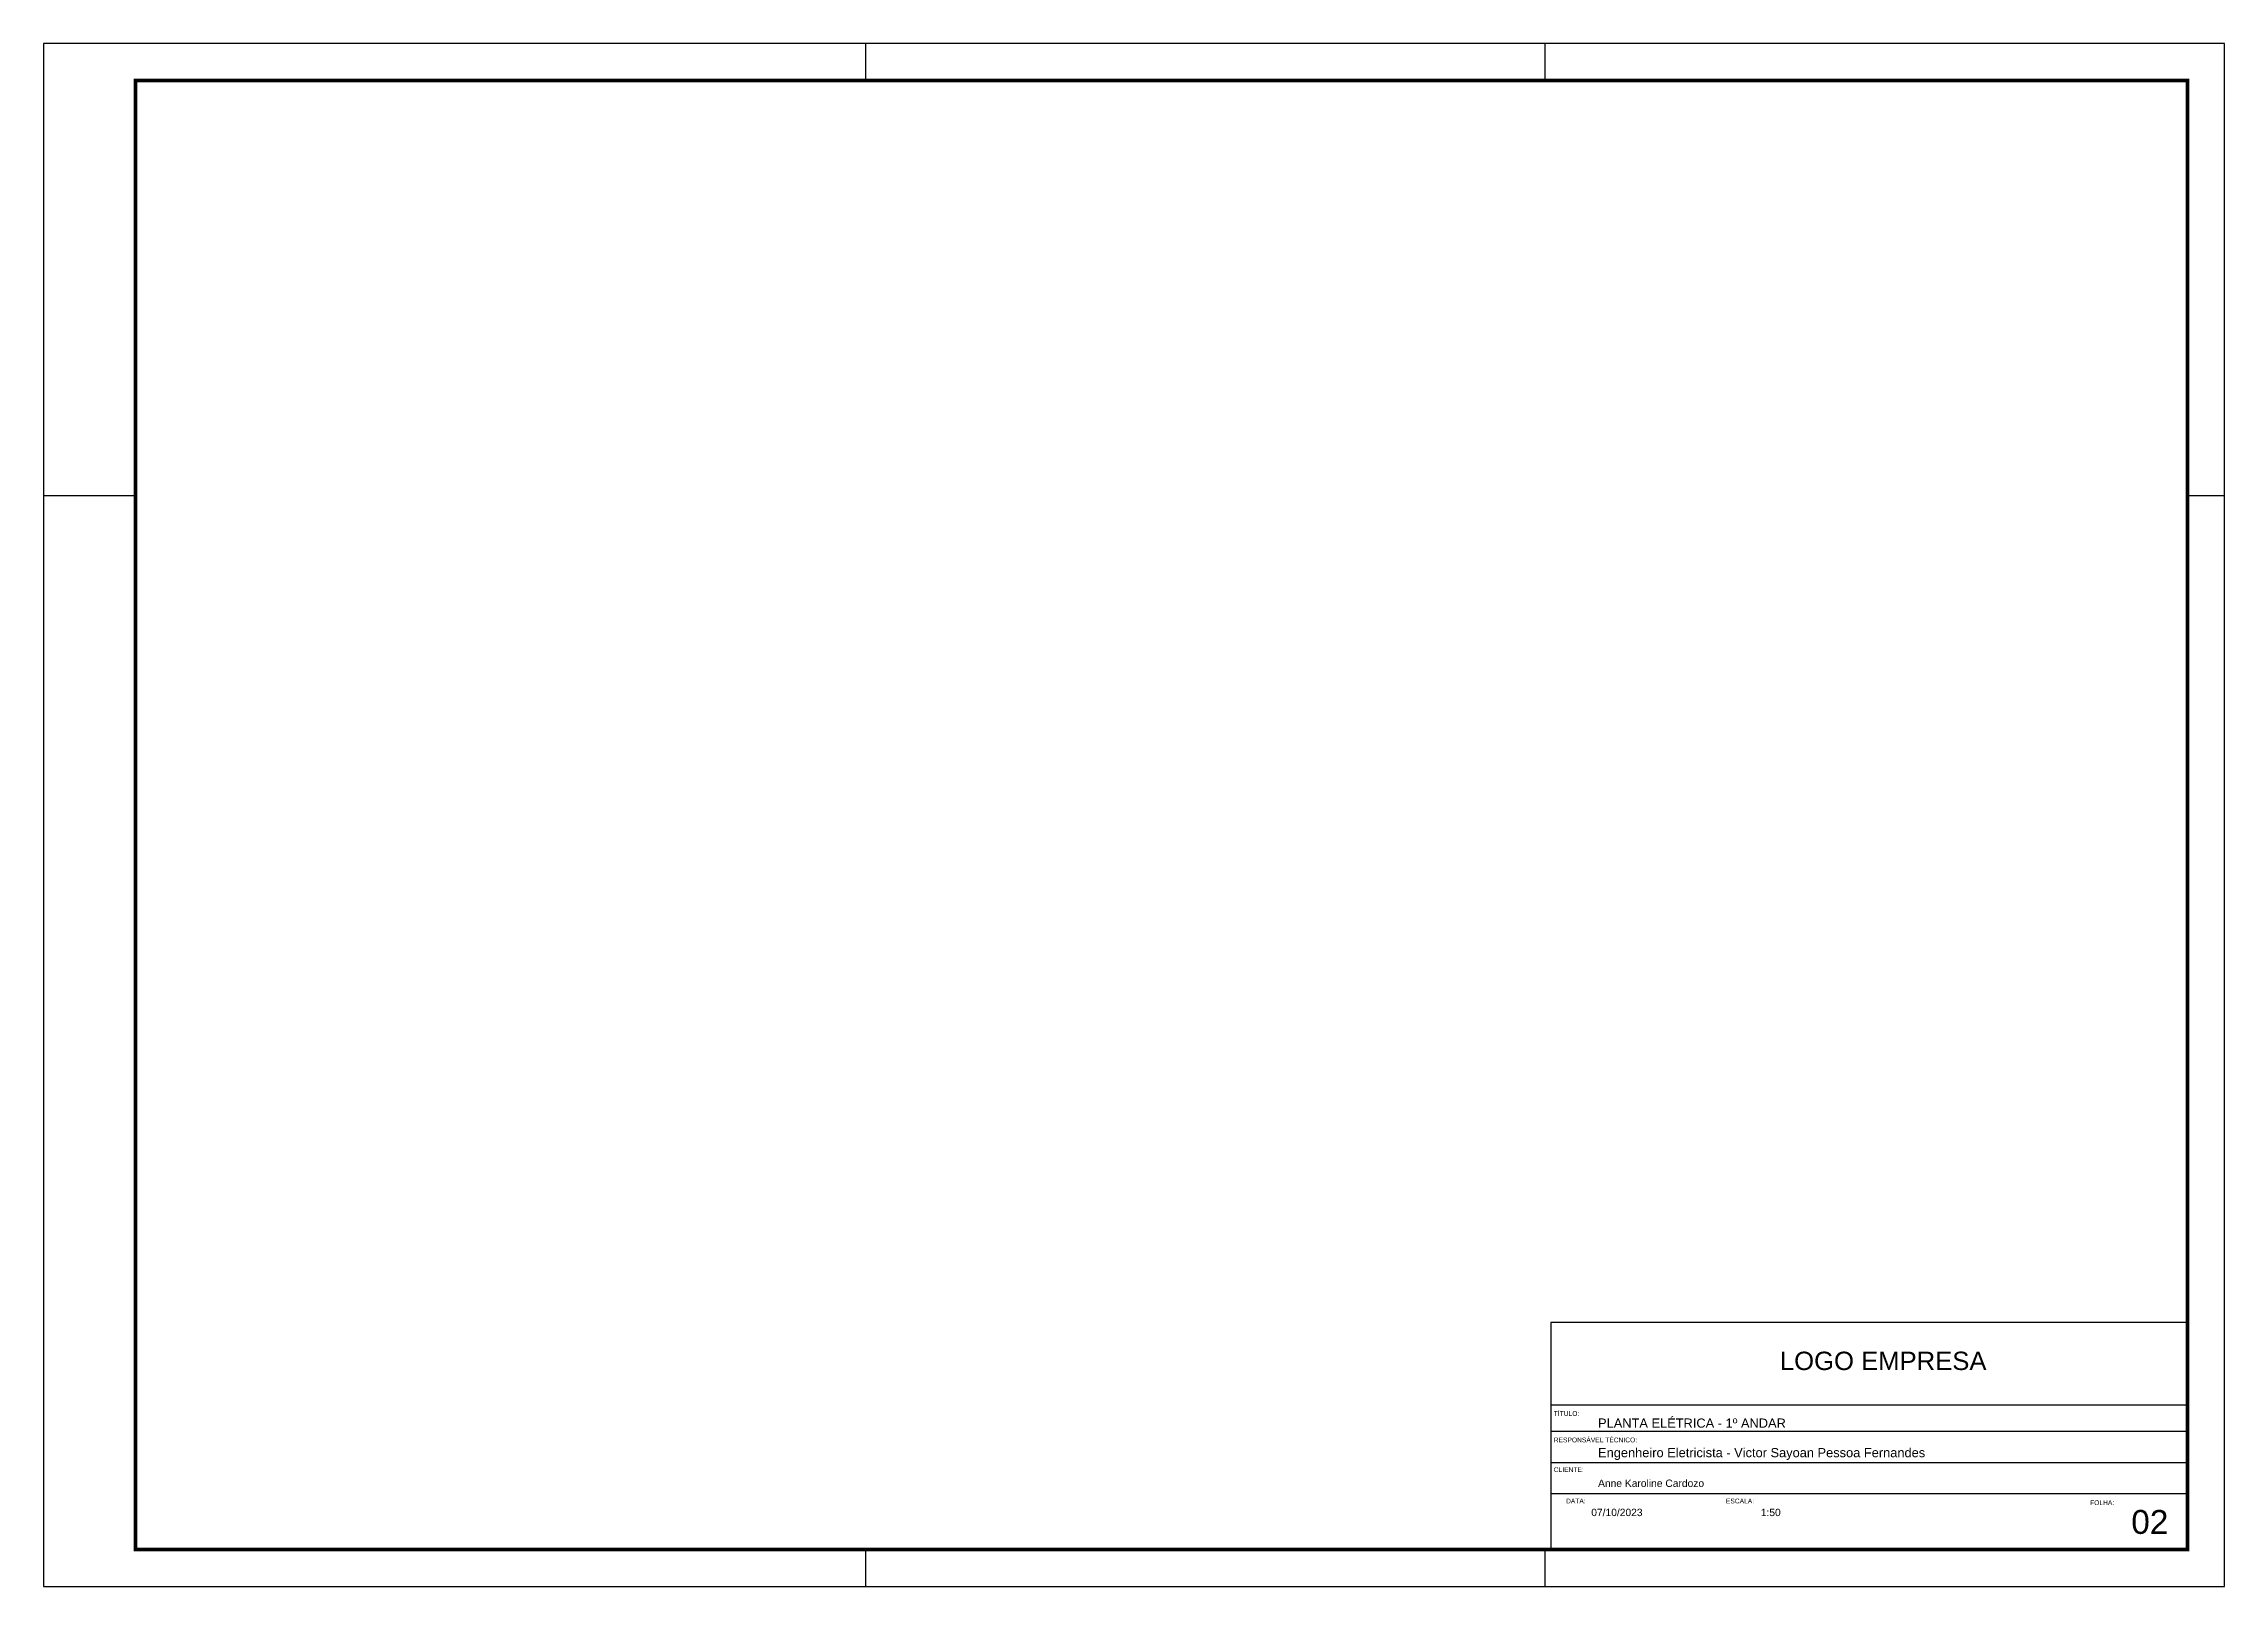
# Model space of a CAD drawing. Header units: metres. Extents: x 3280 to 6564, y 1577 to 3169.
# Drawn here: x 3316.6 to 3352.34, y 1576.5 to 1601.77 of the extents above; entities that cross this region are included whole.
import ezdxf

# ---------------------------------------------------------------- set-up
doc = ezdxf.new("R2010")
doc.units = ezdxf.units.M
doc.layers.add('ARQ-FOLHA', color=7, linetype='Continuous')
doc.styles.add('arial', font='arial.ttf')

# ---------------------------------------------------------------- blocks, each defined once
blk = doc.blocks.new('FOLHA A2')
at = {"layer": 'ARQ-FOLHA'}
for p, q in [((594, 0), (0, 0)), ((0, 0), (0, -420)), ((224, -10), (224, 0)), ((409, -10), (409, 0)), ((594, -420), (594, 0)), ((0, -123), (25, -123)), ((584, -123), (594, -123)), ((224, -420), (224, -410)), ((409, -420), (409, -410)), ((0, -420), (594, -420))]:
    blk.add_line(p, q, dxfattribs=at)
at = {"layer": 'ARQ-FOLHA', "const_width": 1}
blk.add_lwpolyline([(25, -410), (584, -410), (584, -10), (25, -10), (25, -410)], dxfattribs=at)

msp = doc.modelspace()

# ---------------------------------------------------------------- linework, layer by layer
at = {"layer": 'ARQ-FOLHA'}
for p, q in [((3351.735, 1580.822), (3341.298, 1580.822)), ((3341.298, 1580.822), (3341.298, 1577.105)), ((3351.735, 1579.47), (3341.298, 1579.47)), ((3341.298, 1579.1), (3341.298, 1579.1)), ((3351.735, 1579.037), (3341.298, 1579.037)), ((3341.298, 1578.531), (3341.298, 1578.531)), ((3351.735, 1578.528), (3341.298, 1578.528)), ((3351.735, 1578.02), (3341.298, 1578.02))]:
    msp.add_line(p, q, dxfattribs=at)

# ---------------------------------------------------------------- block references
at = {"layer": 'ARQ-FOLHA', "xscale": 0.06015716962304515, "yscale": 0.06015716962304515, "zscale": 0.06015716962304515}
msp.add_blockref('FOLHA A2', (3316.603, 1601.769), dxfattribs=at)

# ---------------------------------------------------------------- texts
at = {"layer": 'ARQ-FOLHA', "style": 'arial'}
for s, height, p in [('LOGO EMPRESA', 0.30079, (3345.053, 1580.046)), ('TÍTULO:', 0.0782, (3341.348, 1579.295)), ('PLANTA ELÉTRICA - 1º ANDAR', 0.15039, (3342.074, 1579.102)), ('RESPONSÁVEL TÉCNICO:', 0.0782, (3341.348, 1578.862)), ('Engenheiro Eletricista - Victor Sayoan Pessoa Fernandes', 0.15039, (3342.074, 1578.618)), ('CLIENTE:', 0.0782, (3341.348, 1578.376)), ('Anne Karoline Cardozo', 0.12031, (3342.074, 1578.132)), ('DATA:', 0.0782, (3341.549, 1577.862)), ('07/10/2023', 0.1203, (3341.962, 1577.654)), ('ESCALA:', 0.0782, (3344.169, 1577.862)), ('1:50', 0.1203, (3344.74, 1577.654)), ('FOLHA:', 0.0782, (3350.136, 1577.834))]:
    msp.add_text(s, height=height, dxfattribs=at).set_placement(p)
msp.add_attdef('02', (3350.811, 1577.363), '01', height=0.391, dxfattribs=at)

doc.saveas('drawing.dxf')
